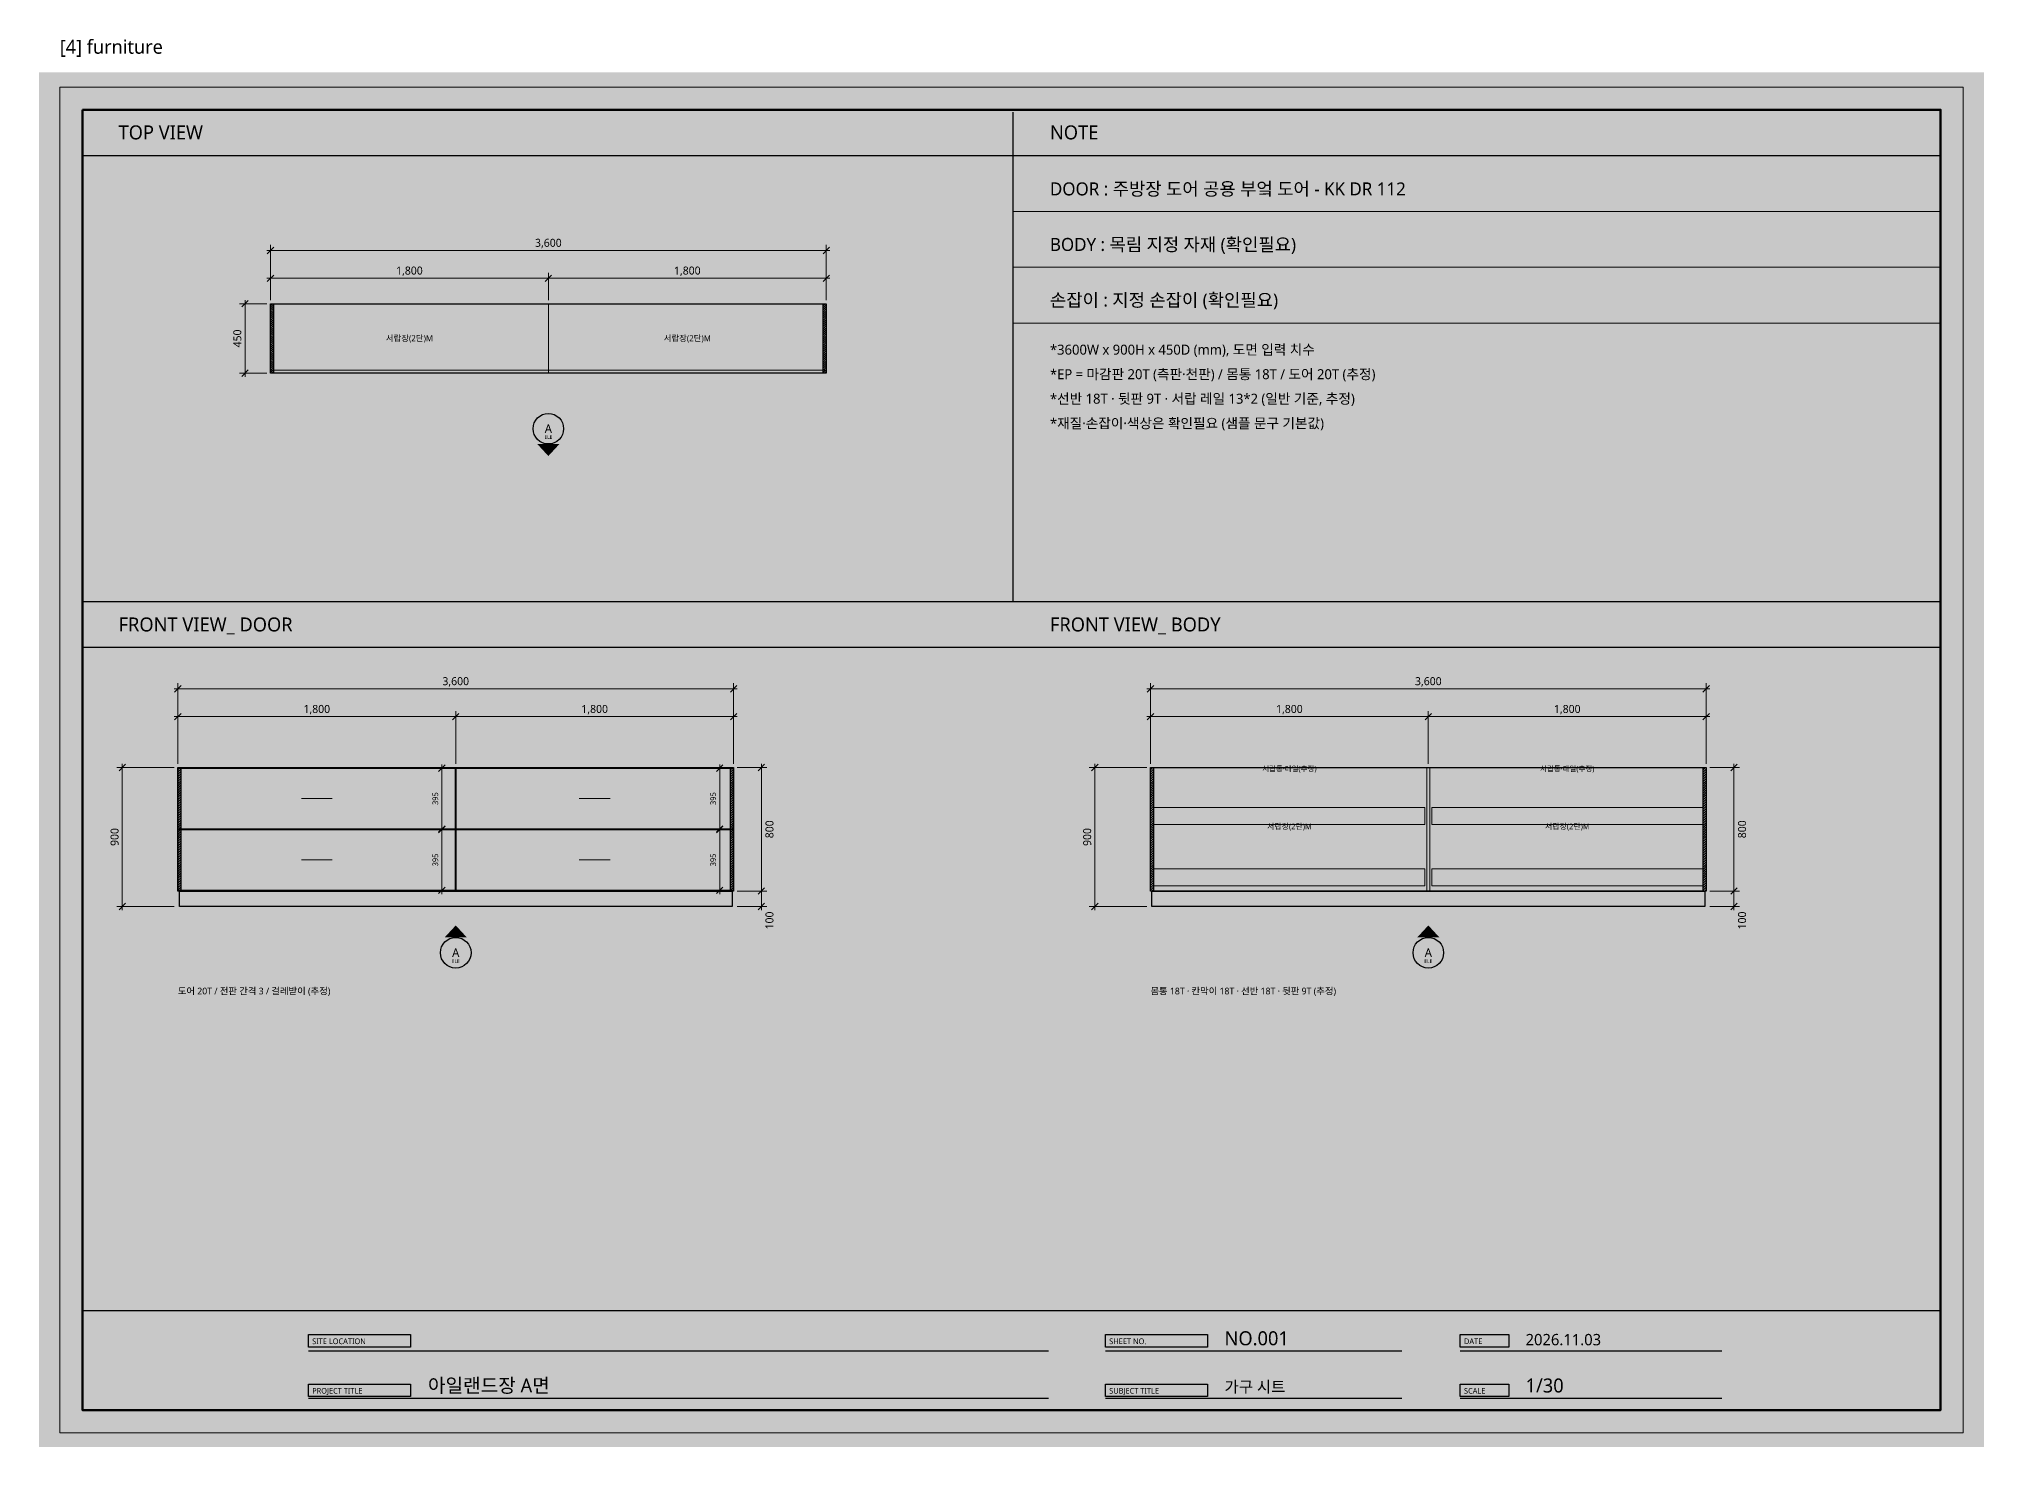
# Model space of a CAD drawing. Header units: millimetres. Extents: x 0 to 3420, y 0 to 304.
# Drawn here: x 1500 to 1920, y 0 to 304.2 of the extents above; entities that cross this region are included whole.
import ezdxf
from ezdxf.enums import TextEntityAlignment as Align

# ---------------------------------------------------------------- set-up
doc = ezdxf.new("R2010")
doc.units = ezdxf.units.MM
for name, color, linetype, lineweight, true_color in [('BG', 7, 'Continuous', 0, 0xffffff), ('DIM', 7, 'Continuous', 13, 0x969696), ('FRAME', 7, 'Continuous', 100, 0x000000), ('NOTE_BLUE', 7, 'Continuous', 9, 0x0000ff), ('NOTE_RED', 7, 'Continuous', 25, 0xde0038), ('OUTLINE', 7, 'Continuous', 25, 0x000000), ('SHEET_FRAME_INFO', 7, 'Continuous', 0, 0x5a5a5a), ('TEXT', 7, 'Continuous', 13, 0x000000), ('THIN', 7, 'Continuous', 5, 0x6e6e6e)]:
    doc.layers.add(name, color=color, linetype=linetype, lineweight=lineweight, true_color=true_color)
doc.styles.add('MALGUN', font='malgun.ttf')

msp = doc.modelspace()

# ---------------------------------------------------------------- linework, layer by layer
at = {"layer": 'BG', "lineweight": 0, "true_color": 0xffffff}
msp.add_solid([(1500, 0), (1920, 0), (1500, 297), (1920, 297)], dxfattribs=at)
at = {"layer": 'DIM', "lineweight": 13, "true_color": 0x969696}
for p, q in [((1549.2, 258.5), (1670.8, 258.5)), ((1550, 247.8), (1550, 259.7)), ((1670, 247.8), (1670, 259.7)), ((1549.2, 252.5), (1670.8, 252.5)), ((1550, 247.8), (1550, 253.7)), ((1610, 247.8), (1610, 253.7)), ((1670, 247.8), (1670, 253.7)), ((1544.5, 247.8), (1544.5, 231.2)), ((1549.2, 247), (1543.3, 247)), ((1549.2, 232), (1543.3, 232)), ((1529.2, 163.8), (1650.8, 163.8)), ((1530, 147.6), (1530, 165)), ((1650, 147.6), (1650, 165)), ((1739.2, 163.8), (1860.8, 163.8)), ((1740, 147.6), (1740, 165)), ((1860, 147.6), (1860, 165)), ((1529.2, 157.8), (1650.8, 157.8)), ((1530, 147.6), (1530, 159)), ((1590, 147.6), (1590, 159)), ((1650, 147.6), (1650, 159)), ((1739.2, 157.8), (1860.8, 157.8)), ((1740, 147.6), (1740, 159)), ((1800, 147.6), (1800, 159)), ((1860, 147.6), (1860, 159)), ((1518, 147.6), (1518, 116)), ((1587, 147.4667), (1587, 132.7167)), ((1647, 147.4667), (1647, 132.7167)), ((1656, 147.6), (1656, 116)), ((1728, 147.6), (1728, 116)), ((1866, 147.6), (1866, 116)), ((1529.2, 146.8), (1516.8, 146.8)), ((1650.8, 146.8), (1657.2, 146.8)), ((1739.2, 146.8), (1726.8, 146.8)), ((1860.8, 146.8), (1867.2, 146.8)), ((1587, 134.2167), (1587, 119.4667)), ((1647, 134.2167), (1647, 119.4667)), ((1650.8, 120.1333), (1657.2, 120.1333)), ((1860.8, 120.1333), (1867.2, 120.1333)), ((1529.2, 116.8), (1516.8, 116.8)), ((1650.8, 116.8), (1657.2, 116.8)), ((1739.2, 116.8), (1726.8, 116.8)), ((1860.8, 116.8), (1867.2, 116.8))]:
    msp.add_line(p, q, dxfattribs=at)
at = {"layer": 'DIM', "lineweight": 13, "true_color": 0x5a5a5a}
for p, q in [((1549.3, 257.8), (1550.7, 259.2)), ((1669.3, 257.8), (1670.7, 259.2)), ((1549.3, 251.8), (1550.7, 253.2)), ((1609.3, 251.8), (1610.7, 253.2)), ((1669.3, 251.8), (1670.7, 253.2)), ((1543.8, 246.3), (1545.2, 247.7)), ((1543.8, 231.3), (1545.2, 232.7)), ((1529.3, 163.1), (1530.7, 164.5)), ((1649.3, 163.1), (1650.7, 164.5)), ((1739.3, 163.1), (1740.7, 164.5)), ((1859.3, 163.1), (1860.7, 164.5)), ((1529.3, 157.1), (1530.7, 158.5)), ((1589.3, 157.1), (1590.7, 158.5)), ((1649.3, 157.1), (1650.7, 158.5)), ((1739.3, 157.1), (1740.7, 158.5)), ((1799.3, 157.1), (1800.7, 158.5)), ((1859.3, 157.1), (1860.7, 158.5)), ((1517.3, 146.1), (1518.7, 147.5)), ((1586.3, 145.9667), (1587.7, 147.3667)), ((1646.3, 145.9667), (1647.7, 147.3667)), ((1655.3, 146.1), (1656.7, 147.5)), ((1727.3, 146.1), (1728.7, 147.5)), ((1865.3, 146.1), (1866.7, 147.5)), ((1586.3, 132.8167), (1587.7, 134.2167)), ((1586.3, 132.7167), (1587.7, 134.1167)), ((1646.3, 132.8167), (1647.7, 134.2167)), ((1646.3, 132.7167), (1647.7, 134.1167)), ((1586.3, 119.5667), (1587.7, 120.9667)), ((1646.3, 119.5667), (1647.7, 120.9667)), ((1655.3, 119.4333), (1656.7, 120.8333)), ((1865.3, 119.4333), (1866.7, 120.8333)), ((1517.3, 116.1), (1518.7, 117.5)), ((1655.3, 116.1), (1656.7, 117.5)), ((1727.3, 116.1), (1728.7, 117.5)), ((1865.3, 116.1), (1866.7, 117.5))]:
    msp.add_line(p, q, dxfattribs=at)
at = {"layer": 'FRAME', "lineweight": 25, "true_color": 0x000000}
for p, q in [((1710.3, 288.4), (1710.3, 182.7)), ((1509.4, 279), (1910.6, 279)), ((1509.4, 182.7), (1910.6, 182.7)), ((1509.4, 172.8), (1910.6, 172.8)), ((1509.4, 29.5), (1910.6, 29.5))]:
    msp.add_line(p, q, dxfattribs=at)
at = {"layer": 'FRAME', "lineweight": 13, "true_color": 0x000000}
for p, q in [((1710.3, 266.9), (1910.6, 266.9)), ((1710.3, 254.9), (1910.6, 254.9)), ((1710.3, 242.8), (1910.6, 242.8))]:
    msp.add_line(p, q, dxfattribs=at)
msp.add_lwpolyline([(1504.5, 293.8), (1915.5, 293.8), (1915.5, 3.1), (1504.5, 3.1)], close=True, dxfattribs=at)
at = {"layer": 'FRAME', "lineweight": 100, "true_color": 0x000000}
msp.add_lwpolyline([(1509.4, 288.9), (1910.6, 288.9), (1910.6, 8), (1509.4, 8)], close=True, dxfattribs=at)
at = {"layer": 'FRAME', "lineweight": 0, "true_color": 0x555555}
for points in [[(1558.2, 24.3), (1580.2, 24.3), (1558.2, 21.6), (1580.2, 21.6)], [(1730.3, 24.3), (1752.3, 24.3), (1730.3, 21.6), (1752.3, 21.6)], [(1806.9, 24.3), (1817.4, 24.3), (1806.9, 21.6), (1817.4, 21.6)], [(1558.2, 13.6), (1580.2, 13.6), (1558.2, 10.9), (1580.2, 10.9)], [(1730.3, 13.6), (1752.3, 13.6), (1730.3, 10.9), (1752.3, 10.9)], [(1806.9, 13.6), (1817.4, 13.6), (1806.9, 10.9), (1817.4, 10.9)]]:
    msp.add_solid(points, dxfattribs=at)
at = {"layer": 'OUTLINE', "lineweight": 25, "true_color": 0x000000}
for p, q in [((1590, 120.1333), (1590, 146.8)), ((1558.2, 20.8), (1718, 20.8)), ((1730.3, 20.8), (1794.3, 20.8)), ((1806.9, 20.8), (1863.4, 20.8)), ((1558.2, 10.6), (1718, 10.6)), ((1730.3, 10.6), (1794.3, 10.6)), ((1806.9, 10.6), (1863.4, 10.6))]:
    msp.add_line(p, q, dxfattribs=at)
for points in [[(1550, 247), (1550.6667, 247), (1550.6667, 232), (1550, 232)], [(1550, 247), (1670, 247), (1670, 232), (1550, 232)], [(1669.3333, 247), (1670, 247), (1670, 232), (1669.3333, 232)], [(1530, 146.8), (1650, 146.8), (1650, 120.1333), (1530, 120.1333)], [(1530, 146.8), (1530.6667, 146.8), (1530.6667, 120.1333), (1530, 120.1333)], [(1530.1, 146.6667), (1589.9, 146.6667), (1589.9, 133.5167), (1530.1, 133.5167)], [(1590.1, 146.6667), (1649.9, 146.6667), (1649.9, 133.5167), (1590.1, 133.5167)], [(1649.3333, 146.8), (1650, 146.8), (1650, 120.1333), (1649.3333, 120.1333)], [(1740, 146.8), (1860, 146.8), (1860, 120.1333), (1740, 120.1333)], [(1740, 146.8), (1740.6667, 146.8), (1740.6667, 120.1333), (1740, 120.1333)], [(1859.3333, 146.8), (1860, 146.8), (1860, 120.1333), (1859.3333, 120.1333)], [(1530.1, 133.4167), (1589.9, 133.4167), (1589.9, 120.2667), (1530.1, 120.2667)], [(1590.1, 133.4167), (1649.9, 133.4167), (1649.9, 120.2667), (1590.1, 120.2667)], [(1530.3333, 120.1333), (1649.6667, 120.1333), (1649.6667, 116.8), (1530.3333, 116.8)], [(1740.3333, 120.1333), (1859.6667, 120.1333), (1859.6667, 116.8), (1740.3333, 116.8)], [(1558.2, 24.3), (1580.2, 24.3), (1580.2, 21.6), (1558.2, 21.6)], [(1730.3, 24.3), (1752.3, 24.3), (1752.3, 21.6), (1730.3, 21.6)], [(1806.9, 24.3), (1817.4, 24.3), (1817.4, 21.6), (1806.9, 21.6)], [(1558.2, 13.6), (1580.2, 13.6), (1580.2, 10.9), (1558.2, 10.9)], [(1730.3, 13.6), (1752.3, 13.6), (1752.3, 10.9), (1730.3, 10.9)], [(1806.9, 13.6), (1817.4, 13.6), (1817.4, 10.9), (1806.9, 10.9)]]:
    msp.add_lwpolyline(points, close=True, dxfattribs=at)
for centre in [(1610, 220), (1590, 106.8), (1800, 106.8)]:
    msp.add_circle(centre, 3.3, dxfattribs=at)
at = {"layer": 'OUTLINE', "lineweight": 0, "true_color": 0x000000}
for points in [[(1607.6, 216.7), (1612.4, 216.7), (1610, 214.1)], [(1587.6, 110.1), (1592.4, 110.1), (1590, 112.7)], [(1797.6, 110.1), (1802.4, 110.1), (1800, 112.7)]]:
    msp.add_solid(points, dxfattribs=at)
at = {"layer": 'THIN', "lineweight": 5, "true_color": 0xa5a5a5}
for p, q in [((1550, 246.55), (1550.45, 247)), ((1550, 246.1), (1550.6667, 246.7667)), ((1550, 245.65), (1550.6667, 246.3167)), ((1550, 245.2), (1550.6667, 245.8667)), ((1550, 244.75), (1550.6667, 245.4167)), ((1550, 244.3), (1550.6667, 244.9667)), ((1550, 243.85), (1550.6667, 244.5167)), ((1550, 243.4), (1550.6667, 244.0667)), ((1550, 242.95), (1550.6667, 243.6167)), ((1669.3333, 246.55), (1669.7833, 247)), ((1669.3333, 246.1), (1670, 246.7667)), ((1669.3333, 245.65), (1670, 246.3167)), ((1669.3333, 245.2), (1670, 245.8667)), ((1669.3333, 244.75), (1670, 245.4167)), ((1669.3333, 244.3), (1670, 244.9667)), ((1669.3333, 243.85), (1670, 244.5167)), ((1669.3333, 243.4), (1670, 244.0667)), ((1669.3333, 242.95), (1670, 243.6167)), ((1550, 242.5), (1550.6667, 243.1667)), ((1550, 242.05), (1550.6667, 242.7167)), ((1550, 241.6), (1550.6667, 242.2667)), ((1550, 241.15), (1550.6667, 241.8167)), ((1550, 240.7), (1550.6667, 241.3667)), ((1550, 240.25), (1550.6667, 240.9167)), ((1550, 239.8), (1550.6667, 240.4667)), ((1550, 239.35), (1550.6667, 240.0167)), ((1550, 238.9), (1550.6667, 239.5667)), ((1669.3333, 242.5), (1670, 243.1667)), ((1669.3333, 242.05), (1670, 242.7167)), ((1669.3333, 241.6), (1670, 242.2667)), ((1669.3333, 241.15), (1670, 241.8167)), ((1669.3333, 240.7), (1670, 241.3667)), ((1669.3333, 240.25), (1670, 240.9167)), ((1669.3333, 239.8), (1670, 240.4667)), ((1669.3333, 239.35), (1670, 240.0167)), ((1669.3333, 238.9), (1670, 239.5667)), ((1550, 238.45), (1550.6667, 239.1167)), ((1550, 238), (1550.6667, 238.6667)), ((1550, 237.55), (1550.6667, 238.2167)), ((1550, 237.1), (1550.6667, 237.7667)), ((1550, 236.65), (1550.6667, 237.3167)), ((1550, 236.2), (1550.6667, 236.8667)), ((1550, 235.75), (1550.6667, 236.4167)), ((1550, 235.3), (1550.6667, 235.9667)), ((1550, 234.85), (1550.6667, 235.5167)), ((1669.3333, 238.45), (1670, 239.1167)), ((1669.3333, 238), (1670, 238.6667)), ((1669.3333, 237.55), (1670, 238.2167)), ((1669.3333, 237.1), (1670, 237.7667)), ((1669.3333, 236.65), (1670, 237.3167)), ((1669.3333, 236.2), (1670, 236.8667)), ((1669.3333, 235.75), (1670, 236.4167)), ((1669.3333, 235.3), (1670, 235.9667)), ((1669.3333, 234.85), (1670, 235.5167)), ((1550, 234.4), (1550.6667, 235.0667)), ((1550, 233.95), (1550.6667, 234.6167)), ((1550, 233.5), (1550.6667, 234.1667)), ((1550, 233.05), (1550.6667, 233.7167)), ((1550, 232.6), (1550.6667, 233.2667)), ((1550, 232.15), (1550.6667, 232.8167)), ((1550.3, 232), (1550.6667, 232.3667)), ((1669.3333, 234.4), (1670, 235.0667)), ((1669.3333, 233.95), (1670, 234.6167)), ((1669.3333, 233.5), (1670, 234.1667)), ((1669.3333, 233.05), (1670, 233.7167)), ((1669.3333, 232.6), (1670, 233.2667)), ((1669.3333, 232.15), (1670, 232.8167)), ((1669.6333, 232), (1670, 232.3667)), ((1530, 146.3), (1530.5, 146.8)), ((1530, 145.8), (1530.6667, 146.4667)), ((1530, 145.3), (1530.6667, 145.9667)), ((1530, 144.8), (1530.6667, 145.4667)), ((1530, 144.3), (1530.6667, 144.9667)), ((1530, 143.8), (1530.6667, 144.4667)), ((1530, 143.3), (1530.6667, 143.9667)), ((1530, 142.8), (1530.6667, 143.4667)), ((1530, 142.3), (1530.6667, 142.9667)), ((1649.3333, 146.3), (1649.8333, 146.8)), ((1649.3333, 145.8), (1650, 146.4667)), ((1649.3333, 145.3), (1650, 145.9667)), ((1649.3333, 144.8), (1650, 145.4667)), ((1649.3333, 144.3), (1650, 144.9667)), ((1649.3333, 143.8), (1650, 144.4667)), ((1649.3333, 143.3), (1650, 143.9667)), ((1649.3333, 142.8), (1650, 143.4667)), ((1649.3333, 142.3), (1650, 142.9667)), ((1740, 146.3), (1740.5, 146.8)), ((1740, 145.8), (1740.6667, 146.4667)), ((1740, 145.3), (1740.6667, 145.9667)), ((1740, 144.8), (1740.6667, 145.4667)), ((1740, 144.3), (1740.6667, 144.9667)), ((1740, 143.8), (1740.6667, 144.4667)), ((1740, 143.3), (1740.6667, 143.9667)), ((1740, 142.8), (1740.6667, 143.4667)), ((1740, 142.3), (1740.6667, 142.9667)), ((1859.3333, 146.3), (1859.8333, 146.8)), ((1859.3333, 145.8), (1860, 146.4667)), ((1859.3333, 145.3), (1860, 145.9667)), ((1859.3333, 144.8), (1860, 145.4667)), ((1859.3333, 144.3), (1860, 144.9667)), ((1859.3333, 143.8), (1860, 144.4667)), ((1859.3333, 143.3), (1860, 143.9667)), ((1859.3333, 142.8), (1860, 143.4667)), ((1859.3333, 142.3), (1860, 142.9667)), ((1530, 141.8), (1530.6667, 142.4667)), ((1530, 141.3), (1530.6667, 141.9667)), ((1530, 140.8), (1530.6667, 141.4667)), ((1530, 140.3), (1530.6667, 140.9667)), ((1530, 139.8), (1530.6667, 140.4667)), ((1530, 139.3), (1530.6667, 139.9667)), ((1530, 138.8), (1530.6667, 139.4667)), ((1530, 138.3), (1530.6667, 138.9667)), ((1649.3333, 141.8), (1650, 142.4667)), ((1649.3333, 141.3), (1650, 141.9667)), ((1649.3333, 140.8), (1650, 141.4667)), ((1649.3333, 140.3), (1650, 140.9667)), ((1649.3333, 139.8), (1650, 140.4667)), ((1649.3333, 139.3), (1650, 139.9667)), ((1649.3333, 138.8), (1650, 139.4667)), ((1649.3333, 138.3), (1650, 138.9667)), ((1740, 141.8), (1740.6667, 142.4667)), ((1740, 141.3), (1740.6667, 141.9667)), ((1740, 140.8), (1740.6667, 141.4667)), ((1740, 140.3), (1740.6667, 140.9667)), ((1740, 139.8), (1740.6667, 140.4667)), ((1740, 139.3), (1740.6667, 139.9667)), ((1740, 138.8), (1740.6667, 139.4667)), ((1740, 138.3), (1740.6667, 138.9667)), ((1859.3333, 141.8), (1860, 142.4667)), ((1859.3333, 141.3), (1860, 141.9667)), ((1859.3333, 140.8), (1860, 141.4667)), ((1859.3333, 140.3), (1860, 140.9667)), ((1859.3333, 139.8), (1860, 140.4667)), ((1859.3333, 139.3), (1860, 139.9667)), ((1859.3333, 138.8), (1860, 139.4667)), ((1859.3333, 138.3), (1860, 138.9667)), ((1530, 137.8), (1530.6667, 138.4667)), ((1530, 137.3), (1530.6667, 137.9667)), ((1530, 136.8), (1530.6667, 137.4667)), ((1530, 136.3), (1530.6667, 136.9667)), ((1530, 135.8), (1530.6667, 136.4667)), ((1530, 135.3), (1530.6667, 135.9667)), ((1530, 134.8), (1530.6667, 135.4667)), ((1530, 134.3), (1530.6667, 134.9667)), ((1530, 133.8), (1530.6667, 134.4667)), ((1649.3333, 137.8), (1650, 138.4667)), ((1649.3333, 137.3), (1650, 137.9667)), ((1649.3333, 136.8), (1650, 137.4667)), ((1649.3333, 136.3), (1650, 136.9667)), ((1649.3333, 135.8), (1650, 136.4667)), ((1649.3333, 135.3), (1650, 135.9667)), ((1649.3333, 134.8), (1650, 135.4667)), ((1649.3333, 134.3), (1650, 134.9667)), ((1649.3333, 133.8), (1650, 134.4667)), ((1740, 137.8), (1740.6667, 138.4667)), ((1740, 137.3), (1740.6667, 137.9667)), ((1740, 136.8), (1740.6667, 137.4667)), ((1740, 136.3), (1740.6667, 136.9667)), ((1740, 135.8), (1740.6667, 136.4667)), ((1740, 135.3), (1740.6667, 135.9667)), ((1740, 134.8), (1740.6667, 135.4667)), ((1740, 134.3), (1740.6667, 134.9667)), ((1740, 133.8), (1740.6667, 134.4667)), ((1859.3333, 137.8), (1860, 138.4667)), ((1859.3333, 137.3), (1860, 137.9667)), ((1859.3333, 136.8), (1860, 137.4667)), ((1859.3333, 136.3), (1860, 136.9667)), ((1859.3333, 135.8), (1860, 136.4667)), ((1859.3333, 135.3), (1860, 135.9667)), ((1859.3333, 134.8), (1860, 135.4667)), ((1859.3333, 134.3), (1860, 134.9667)), ((1859.3333, 133.8), (1860, 134.4667)), ((1530, 133.3), (1530.6667, 133.9667)), ((1530, 132.8), (1530.6667, 133.4667)), ((1530, 132.3), (1530.6667, 132.9667)), ((1530, 131.8), (1530.6667, 132.4667)), ((1530, 131.3), (1530.6667, 131.9667)), ((1530, 130.8), (1530.6667, 131.4667)), ((1530, 130.3), (1530.6667, 130.9667)), ((1530, 129.8), (1530.6667, 130.4667)), ((1649.3333, 133.3), (1650, 133.9667)), ((1649.3333, 132.8), (1650, 133.4667)), ((1649.3333, 132.3), (1650, 132.9667)), ((1649.3333, 131.8), (1650, 132.4667)), ((1649.3333, 131.3), (1650, 131.9667)), ((1649.3333, 130.8), (1650, 131.4667)), ((1649.3333, 130.3), (1650, 130.9667)), ((1649.3333, 129.8), (1650, 130.4667)), ((1740, 133.3), (1740.6667, 133.9667)), ((1740, 132.8), (1740.6667, 133.4667)), ((1740, 132.3), (1740.6667, 132.9667)), ((1740, 131.8), (1740.6667, 132.4667)), ((1740, 131.3), (1740.6667, 131.9667)), ((1740, 130.8), (1740.6667, 131.4667)), ((1740, 130.3), (1740.6667, 130.9667)), ((1740, 129.8), (1740.6667, 130.4667)), ((1859.3333, 133.3), (1860, 133.9667)), ((1859.3333, 132.8), (1860, 133.4667)), ((1859.3333, 132.3), (1860, 132.9667)), ((1859.3333, 131.8), (1860, 132.4667)), ((1859.3333, 131.3), (1860, 131.9667)), ((1859.3333, 130.8), (1860, 131.4667)), ((1859.3333, 130.3), (1860, 130.9667)), ((1859.3333, 129.8), (1860, 130.4667)), ((1530, 129.3), (1530.6667, 129.9667)), ((1530, 128.8), (1530.6667, 129.4667)), ((1530, 128.3), (1530.6667, 128.9667)), ((1530, 127.8), (1530.6667, 128.4667)), ((1530, 127.3), (1530.6667, 127.9667)), ((1530, 126.8), (1530.6667, 127.4667)), ((1530, 126.3), (1530.6667, 126.9667)), ((1530, 125.8), (1530.6667, 126.4667)), ((1649.3333, 129.3), (1650, 129.9667)), ((1649.3333, 128.8), (1650, 129.4667)), ((1649.3333, 128.3), (1650, 128.9667)), ((1649.3333, 127.8), (1650, 128.4667)), ((1649.3333, 127.3), (1650, 127.9667)), ((1649.3333, 126.8), (1650, 127.4667)), ((1649.3333, 126.3), (1650, 126.9667)), ((1649.3333, 125.8), (1650, 126.4667)), ((1740, 129.3), (1740.6667, 129.9667)), ((1740, 128.8), (1740.6667, 129.4667)), ((1740, 128.3), (1740.6667, 128.9667)), ((1740, 127.8), (1740.6667, 128.4667)), ((1740, 127.3), (1740.6667, 127.9667)), ((1740, 126.8), (1740.6667, 127.4667)), ((1740, 126.3), (1740.6667, 126.9667)), ((1740, 125.8), (1740.6667, 126.4667)), ((1859.3333, 129.3), (1860, 129.9667)), ((1859.3333, 128.8), (1860, 129.4667)), ((1859.3333, 128.3), (1860, 128.9667)), ((1859.3333, 127.8), (1860, 128.4667)), ((1859.3333, 127.3), (1860, 127.9667)), ((1859.3333, 126.8), (1860, 127.4667)), ((1859.3333, 126.3), (1860, 126.9667)), ((1859.3333, 125.8), (1860, 126.4667)), ((1530, 125.3), (1530.6667, 125.9667)), ((1530, 124.8), (1530.6667, 125.4667)), ((1530, 124.3), (1530.6667, 124.9667)), ((1530, 123.8), (1530.6667, 124.4667)), ((1530, 123.3), (1530.6667, 123.9667)), ((1530, 122.8), (1530.6667, 123.4667)), ((1530, 122.3), (1530.6667, 122.9667)), ((1530, 121.8), (1530.6667, 122.4667)), ((1530, 121.3), (1530.6667, 121.9667)), ((1649.3333, 125.3), (1650, 125.9667)), ((1649.3333, 124.8), (1650, 125.4667)), ((1649.3333, 124.3), (1650, 124.9667)), ((1649.3333, 123.8), (1650, 124.4667)), ((1649.3333, 123.3), (1650, 123.9667)), ((1649.3333, 122.8), (1650, 123.4667)), ((1649.3333, 122.3), (1650, 122.9667)), ((1649.3333, 121.8), (1650, 122.4667)), ((1649.3333, 121.3), (1650, 121.9667)), ((1740, 125.3), (1740.6667, 125.9667)), ((1740, 124.8), (1740.6667, 125.4667)), ((1740, 124.3), (1740.6667, 124.9667)), ((1740, 123.8), (1740.6667, 124.4667)), ((1740, 123.3), (1740.6667, 123.9667)), ((1740, 122.8), (1740.6667, 123.4667)), ((1740, 122.3), (1740.6667, 122.9667)), ((1740, 121.8), (1740.6667, 122.4667)), ((1740, 121.3), (1740.6667, 121.9667)), ((1859.3333, 125.3), (1860, 125.9667)), ((1859.3333, 124.8), (1860, 125.4667)), ((1859.3333, 124.3), (1860, 124.9667)), ((1859.3333, 123.8), (1860, 124.4667)), ((1859.3333, 123.3), (1860, 123.9667)), ((1859.3333, 122.8), (1860, 123.4667)), ((1859.3333, 122.3), (1860, 122.9667)), ((1859.3333, 121.8), (1860, 122.4667)), ((1859.3333, 121.3), (1860, 121.9667)), ((1530, 120.8), (1530.6667, 121.4667)), ((1530, 120.3), (1530.6667, 120.9667)), ((1530.3333, 120.1333), (1530.6667, 120.4667)), ((1649.3333, 120.8), (1650, 121.4667)), ((1649.3333, 120.3), (1650, 120.9667)), ((1649.6667, 120.1333), (1650, 120.4667)), ((1740, 120.8), (1740.6667, 121.4667)), ((1740, 120.3), (1740.6667, 120.9667)), ((1740.3333, 120.1333), (1740.6667, 120.4667)), ((1859.3333, 120.8), (1860, 121.4667)), ((1859.3333, 120.3), (1860, 120.9667)), ((1859.6667, 120.1333), (1860, 120.4667))]:
    msp.add_line(p, q, dxfattribs=at)
at = {"layer": 'THIN', "lineweight": 5, "true_color": 0x6e6e6e}
for p, q in [((1550, 232.6667), (1610, 232.6667)), ((1610, 232.6667), (1670, 232.6667)), ((1556.6667, 140.0917), (1563.3333, 140.0917)), ((1616.6667, 140.0917), (1623.3333, 140.0917)), ((1556.6667, 126.8417), (1563.3333, 126.8417)), ((1616.6667, 126.8417), (1623.3333, 126.8417)), ((1740, 120.1333), (1800, 120.1333)), ((1800, 120.1333), (1860, 120.1333))]:
    msp.add_line(p, q, dxfattribs=at)
for points in [[(1550, 247), (1610, 247), (1610, 232), (1550, 232)], [(1610, 247), (1670, 247), (1670, 232), (1610, 232)], [(1799.7, 146.8), (1800.3, 146.8), (1800.3, 120.1333), (1799.7, 120.1333)], [(1740.7333, 138.1833), (1799.2667, 138.1833), (1799.2667, 134.5167), (1740.7333, 134.5167)], [(1800.7333, 138.1833), (1859.2667, 138.1833), (1859.2667, 134.5167), (1800.7333, 134.5167)], [(1740.7333, 124.9333), (1799.2667, 124.9333), (1799.2667, 121.2667), (1740.7333, 121.2667)], [(1800.7333, 124.9333), (1859.2667, 124.9333), (1859.2667, 121.2667), (1800.7333, 121.2667)]]:
    msp.add_lwpolyline(points, close=True, dxfattribs=at)

# ---------------------------------------------------------------- texts
at = {"layer": 'NOTE_BLUE', "true_color": 0x0000ff, "style": 'MALGUN'}
for s, height, p in [('*EP = 마감판 20T (측판·천판) / 몸통 18T / 도어 20T (추정)', 2.16, (1718.3, 230.7)), ('도어 20T / 전판 간격 3 / 걸레받이 (추정)', 1.44, (1530, 97.8)), ('몸통 18T · 칸막이 18T · 선반 18T · 뒷판 9T (추정)', 1.44, (1740, 97.8))]:
    msp.add_text(s, height=height, dxfattribs=at).set_placement(p)
at = {"layer": 'NOTE_RED', "true_color": 0xde0038, "style": 'MALGUN'}
for s, height, p in [('손잡이 : 지정 손잡이 (확인필요)', 2.808, (1718.3, 246.4)), ('*재질·손잡이·색상은 확인필요 (샘플 문구 기본값)', 2.16, (1718.3, 220.1))]:
    msp.add_text(s, height=height, dxfattribs=at).set_placement(p)
at = {"layer": 'SHEET_FRAME_INFO', "true_color": 0x5a5a5a, "style": 'MALGUN'}
msp.add_text('[4] furniture', height=3, dxfattribs=at).set_placement((1504.5, 301))
at = {"layer": 'TEXT', "true_color": 0x000000, "style": 'MALGUN'}
for s, height, p in [('TOP VIEW', 3.024, (1517.2, 282.5)), ('NOTE', 3.024, (1718.3, 282.5)), ('DOOR : 주방장 도어^J공용 부엌 도어 - KK DR 112', 2.808, (1718.3, 270.4)), ('BODY : 목림 지정 자재 (확인필요)', 2.808, (1718.3, 258.4)), ('*3600W x 900H x 450D (mm), 도면 입력 치수', 2.16, (1718.3, 236)), ('*선반 18T · 뒷판 9T · 서랍 레일 13*2 (일반 기준, 추정)', 2.16, (1718.3, 225.4)), ('FRONT VIEW_ DOOR', 3.024, (1517.2, 176.2)), ('FRONT VIEW_ BODY', 3.024, (1718.3, 176.2)), ('NO.001', 3.024, (1756, 22)), ('2026.11.03', 2.448, (1821, 22)), ('아일랜드장 A면', 3.024, (1584, 11.8)), ('가구 시트', 2.448, (1756, 11.8)), ('1/30', 3.024, (1821, 11.8))]:
    msp.add_text(s, height=height, dxfattribs=at).set_placement(p)
for s, height, p in [('3,600', 1.728, (1610, 259.3)), ('1,800', 1.728, (1580, 253.3)), ('1,800', 1.728, (1640, 253.3)), ('A', 1.872, (1610, 219.1)), ('ELE', 0.792, (1610, 217.8)), ('3,600', 1.728, (1590, 164.6)), ('3,600', 1.728, (1800, 164.6)), ('1,800', 1.728, (1560, 158.6)), ('1,800', 1.728, (1620, 158.6)), ('1,800', 1.728, (1770, 158.6)), ('1,800', 1.728, (1830, 158.6)), ('A', 1.872, (1590, 105.9)), ('ELE', 0.792, (1590, 104.6)), ('A', 1.872, (1800, 105.9)), ('ELE', 0.792, (1800, 104.6))]:
    msp.add_text(s, height=height, dxfattribs=at).set_placement(p, align=Align.CENTER)
for s, height, p in [('450', 1.728, (1543.7, 239.5)), ('395', 1.224, (1586.2, 140.0917)), ('395', 1.224, (1646.2, 140.0917)), ('800', 1.728, (1658.6, 133.4667)), ('800', 1.728, (1868.6, 133.4667)), ('900', 1.728, (1517.2, 131.8)), ('900', 1.728, (1727.2, 131.8)), ('395', 1.224, (1586.2, 126.8417)), ('395', 1.224, (1646.2, 126.8417)), ('100', 1.728, (1658.6, 113.768)), ('100', 1.728, (1868.6, 113.768))]:
    msp.add_text(s, height=height, rotation=90, dxfattribs=at).set_placement(p, align=Align.CENTER)
at = {"layer": 'TEXT', "true_color": 0x5a5a5a, "style": 'MALGUN'}
for s, height, p in [('서랍장(2단)M', 1.296, (1580, 238.9)), ('서랍장(2단)M', 1.296, (1640, 238.9)), ('서랍통·레일(추정)', 1.152, (1770, 145.9667)), ('서랍통·레일(추정)', 1.152, (1830, 145.9667)), ('서랍장(2단)M', 1.224, (1770, 133.4667)), ('서랍장(2단)M', 1.224, (1830, 133.4667))]:
    msp.add_text(s, height=height, dxfattribs=at).set_placement(p, align=Align.CENTER)
at = {"layer": 'TEXT', "true_color": 0xffffff, "style": 'MALGUN'}
for s, p in [('SITE LOCATION', (1559, 22.25)), ('SHEET NO.', (1731.1, 22.25)), ('DATE', (1807.7, 22.25)), ('PROJECT TITLE', (1559, 11.55)), ('SUBJECT TITLE', (1731.1, 11.55)), ('SCALE', (1807.7, 11.55))]:
    msp.add_text(s, height=1.224, dxfattribs=at).set_placement(p)

doc.saveas('drawing.dxf')
